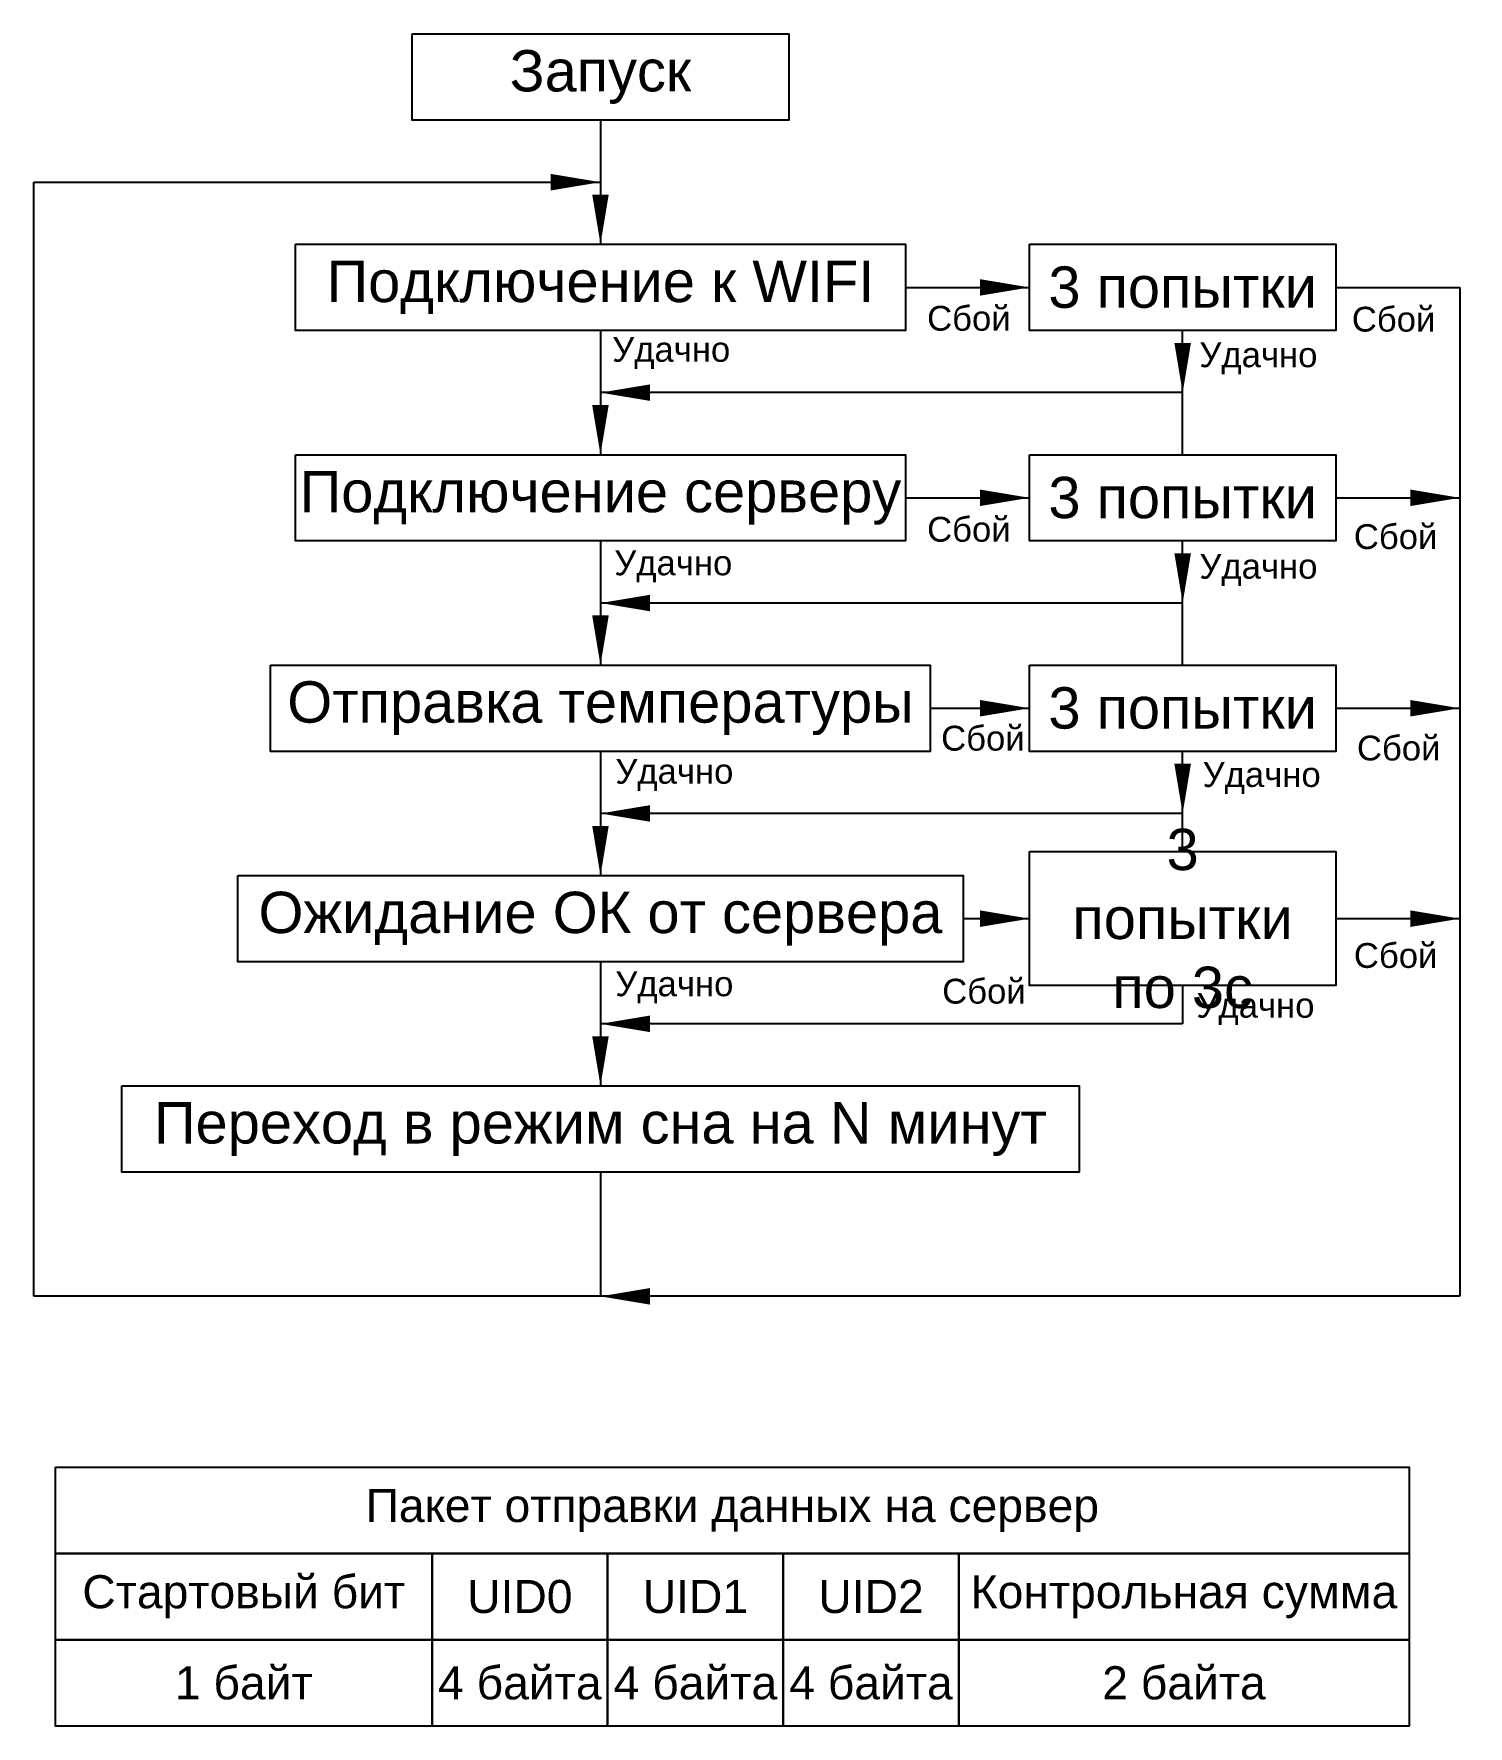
# Model space of a CAD drawing. Header units: millimetres. Extents: x 372 to 3838, y -740 to 3350.
import ezdxf

# ---------------------------------------------------------------- set-up
doc = ezdxf.new("R2010")
doc.units = ezdxf.units.MM
doc.styles.get("Standard").update_dxf_attribs({"font": 'arial.ttf'})

msp = doc.modelspace()

# ---------------------------------------------------------------- linework, layer by layer
for p, q in [((1740.9, 3141.5), (1740.9, 2841.5)), ((371.7, 298.7), (371.7, 2991.5)), ((371.7, 2991.5), (1740.9, 2991.5)), ((2477.9, 2737.2), (2777.9, 2737.2)), ((3517.7, 2737.2), (3817.7, 2737.2)), ((3817.7, 2737.2), (3817.7, 298.7)), ((1740.9, 2632.9), (1740.9, 2332.9)), ((3147.8, 2482.9), (3147.8, 2632.9)), ((3147.8, 2482.9), (1740.9, 2482.9)), ((3147.8, 2332.9), (3147.8, 2482.9)), ((2477.9, 2228.7), (2777.9, 2228.7)), ((3517.7, 2228.7), (3817.7, 2228.7)), ((1740.9, 2124.4), (1740.9, 1824.4)), ((3147.8, 1824.4), (3147.8, 2124.4)), ((3147.8, 1974.4), (1740.9, 1974.4)), ((2538, 1720.1), (2777.9, 1720.1)), ((3517.7, 1720.1), (3817.7, 1720.1)), ((1740.9, 1615.8), (1740.9, 1315.8)), ((3147.8, 1373.5), (3147.8, 1615.8)), ((3147.8, 1465.8), (1740.9, 1465.8)), ((2617.5, 1211.5), (2777.9, 1211.5)), ((3517.7, 1211.5), (3817.7, 1211.5)), ((1740.9, 1107.3), (1740.9, 807.3)), ((3147.8, 1049.6), (3147.8, 957.3)), ((3147.8, 957.3), (1740.9, 957.3)), ((1740.9, 598.7), (1740.9, 298.7)), ((1740.9, 298.7), (371.7, 298.7)), ((3817.7, 298.7), (1740.9, 298.7))]:
    msp.add_line(p, q)
for points in [[(1285.8, 3350), (2195.9, 3350), (2195.9, 3141.5), (1285.8, 3141.5)], [(1003.9, 2841.5), (2477.9, 2841.5), (2477.9, 2632.9), (1003.9, 2632.9)], [(2777.9, 2841.5), (3517.7, 2841.5), (3517.7, 2632.9), (2777.9, 2632.9)], [(1003.9, 2332.9), (2477.9, 2332.9), (2477.9, 2124.4), (1003.9, 2124.4)], [(2777.9, 2332.9), (3517.7, 2332.9), (3517.7, 2124.4), (2777.9, 2124.4)], [(943.8, 1824.4), (2538, 1824.4), (2538, 1615.8), (943.8, 1615.8)], [(2777.9, 1824.4), (3517.7, 1824.4), (3517.7, 1615.8), (2777.9, 1615.8)], [(2777.9, 1373.5), (3517.7, 1373.5), (3517.7, 1049.6), (2777.9, 1049.6)], [(864.2, 1315.8), (2617.5, 1315.8), (2617.5, 1107.3), (864.2, 1107.3)], [(584.2, 807.3), (2897.6, 807.3), (2897.6, 598.7), (584.2, 598.7)], [(423.8, -114.5), (3695.1, -114.5), (3695.1, -323), (423.8, -323)], [(423.8, -323), (1333.9, -323), (1333.9, -531.6), (423.8, -531.6)], [(1333.9, -323), (1758.2, -323), (1758.2, -531.6), (1333.9, -531.6)], [(1758.2, -323), (2182.5, -323), (2182.5, -531.6), (1758.2, -531.6)], [(2182.5, -323), (2606.8, -323), (2606.8, -531.6), (2182.5, -531.6)], [(2606.8, -323), (3695.1, -323), (3695.1, -531.6), (2606.8, -531.6)], [(423.8, -531.6), (1333.9, -531.6), (1333.9, -740.2), (423.8, -740.2)], [(1333.9, -531.6), (1758.2, -531.6), (1758.2, -740.2), (1333.9, -740.2)], [(1758.2, -531.6), (2182.5, -531.6), (2182.5, -740.2), (1758.2, -740.2)], [(2182.5, -531.6), (2606.8, -531.6), (2606.8, -740.2), (2182.5, -740.2)], [(2606.8, -531.6), (3695.1, -531.6), (3695.1, -740.2), (2606.8, -740.2)]]:
    msp.add_lwpolyline(points, close=True)
for points in [[(1620.9, 2991.5, 40, 0, 0), (1740.9, 2991.5, 0, 0, 0)], [(1740.9, 2961.5, 40, 0, 0), (1740.9, 2841.5, 0, 0, 0)], [(2657.9, 2737.2, 40, 0, 0), (2777.9, 2737.2, 0, 0, 0)], [(3147.8, 2602.9, 40, 0, 0), (3147.8, 2482.9, 0, 0, 0)], [(1860.9, 2482.9, 40, 0, 0), (1740.9, 2482.9, 0, 0, 0)], [(1740.9, 2452.9, 40, 0, 0), (1740.9, 2332.9, 0, 0, 0)], [(2657.9, 2228.7, 40, 0, 0), (2777.9, 2228.7, 0, 0, 0)], [(3697.7, 2228.7, 40, 0, 0), (3817.7, 2228.7, 0, 0, 0)], [(3147.8, 2094.4, 40, 0, 0), (3147.8, 1974.4, 0, 0, 0)], [(1860.9, 1974.4, 40, 0, 0), (1740.9, 1974.4, 0, 0, 0)], [(1740.9, 1944.4, 40, 0, 0), (1740.9, 1824.4, 0, 0, 0)], [(2657.9, 1720.1, 40, 0, 0), (2777.9, 1720.1, 0, 0, 0)], [(3697.7, 1720.1, 40, 0, 0), (3817.7, 1720.1, 0, 0, 0)], [(3147.8, 1585.8, 40, 0, 0), (3147.8, 1465.8, 0, 0, 0)], [(1860.9, 1465.8, 40, 0, 0), (1740.9, 1465.8, 0, 0, 0)], [(1740.9, 1435.8, 40, 0, 0), (1740.9, 1315.8, 0, 0, 0)], [(2657.9, 1211.5, 40, 0, 0), (2777.9, 1211.5, 0, 0, 0)], [(3697.7, 1211.5, 40, 0, 0), (3817.7, 1211.5, 0, 0, 0)], [(1860.9, 957.3, 40, 0, 0), (1740.9, 957.3, 0, 0, 0)], [(1740.9, 927.3, 40, 0, 0), (1740.9, 807.3, 0, 0, 0)], [(1860.9, 298.7, 40, 0, 0), (1740.9, 298.7, 0, 0, 0)]]:
    msp.add_lwpolyline(points, format="xyseb")

# ---------------------------------------------------------------- texts
for s, width, heights, insert, char_height, attachment_point in [('Запуск', 1390.489, [0], (1740.9, 3245.8), 100, 5), ('Подключение к WIFI', 1390.489, [0], (1740.9, 2737.2), 100, 5), ('3 попытки', 643.276, [0], (3147.8, 2737.2), 100, 5), ('Сбой', 444.348, [0], (2530.2, 2662.2), 60, 4), ('Сбой', 444.348, [0], (3556.5, 2660), 60, 4), ('Удачно', 444.348, [0], (1769.2, 2578.8), 60, 4), ('Удачно', 444.348, [0], (3188.2, 2565.7), 60, 4), ('Подключение серверу', 1475.746, [0], (1740.9, 2228.7), 100, 5), ('3 попытки', 643.276, [0], (3147.8, 2228.7), 100, 5), ('Сбой', 444.348, [0], (2530.2, 2152.2), 60, 4), ('Сбой', 444.348, [0], (3561.4, 2134.5), 60, 4), ('Удачно', 444.348, [0], (1774.2, 2062.8), 60, 4), ('Удачно', 444.348, [0], (3188.2, 2054.5), 60, 4), ('Отправка температуры', 1556.683, [0], (1740.9, 1720.1), 100, 5), ('3 попытки', 643.276, [0], (3147.8, 1720.1), 100, 5), ('Сбой', 444.348, [0], (2564.1, 1647.3), 60, 4), ('Сбой', 444.348, [0], (3568.9, 1623.5), 60, 4), ('Удачно', 444.348, [0], (1776.8, 1559), 60, 4), ('Удачно', 444.348, [0], (3196.1, 1551.2), 60, 4), ('3 попытки по 3с', 643.276, [0], (3147.8, 1211.5), 100, 5), ('Ожидание ОК от сервера', 1767.881, [0], (1740.9, 1211.5), 100, 5), ('Сбой', 444.348, [0], (3561.5, 1122.1), 60, 4), ('Удачно', 444.348, [0], (1776.8, 1045.4), 60, 4), ('Сбой', 444.348, [0], (2566.6, 1035.8), 60, 4), ('Удачно', 444.348, [0], (3181.1, 993.5), 60, 4), ('Переход в режим сна на N минут', 2238.5, [0], (1740.9, 703), 100, 5), ('Пакет отправки данных на сервер', 1893.305, [108.6], (2059.5, -218.8), 80, 5), ('Стартовый бит', 1390.489, [0], (878.9, -427.3), 80, 5), ('UID0', 1390.489, [0], (1546.1, -427.3), 80, 5), ('UID1', 1390.489, [0], (1970.4, -427.3), 80, 5), ('UID2', 1390.489, [0], (2394.7, -427.3), 80, 5), ('Контрольная сумма', 1390.489, [0], (3151, -427.3), 80, 5), ('1 байт', 1390.489, [0], (878.9, -635.9), 80, 5), ('4 байта', 1390.489, [0], (1546.1, -635.9), 80, 5), ('4 байта', 1390.489, [0], (1970.4, -635.9), 80, 5), ('4 байта', 1390.489, [0], (2394.7, -635.9), 80, 5), ('2 байта', 1390.489, [0], (3151, -635.9), 80, 5)]:
    msp.add_mtext_dynamic_manual_height_columns(s, width=width, gutter_width=12.5, heights=heights, dxfattribs=dict(insert=insert, char_height=char_height, attachment_point=attachment_point))

doc.saveas('drawing.dxf')
